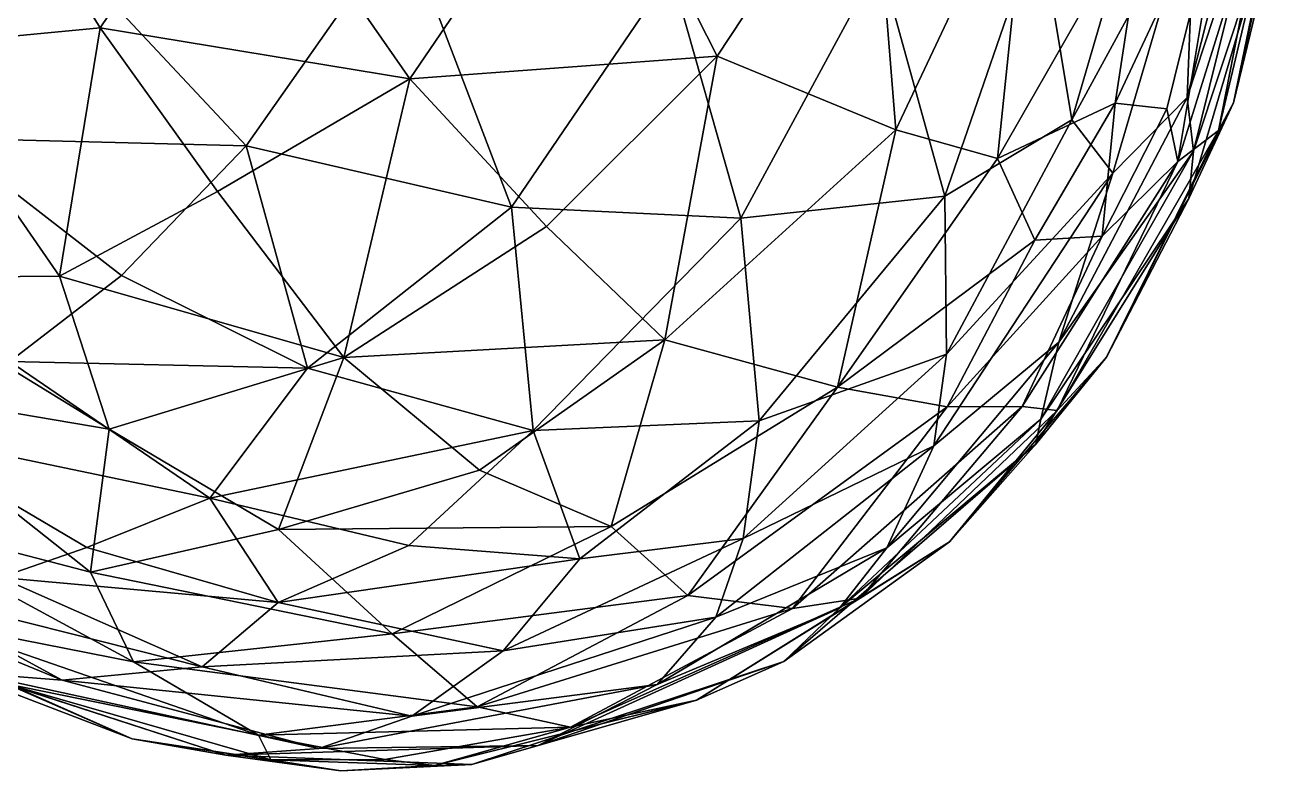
# Model space of a CAD drawing. Extents: x 373697 to 374058, y 6959904 to 6960301.
# Drawn here: x 373896.36 to 373918.44, y 6960055.61 to 6960068.63 of the extents above; entities that cross this region are included whole.
import ezdxf

# ---------------------------------------------------------------- set-up
doc = ezdxf.new("R2010")
doc.units = 0
doc.layers.add('Bht_Fk', color=7, linetype='CONTINUOUS')

msp = doc.modelspace()

# ---------------------------------------------------------------- linework, layer by layer
at = {"layer": 'Bht_Fk'}
for points in [[(373906.261, 6960072.379, 107.248), (373903.075, 6960067.69, 105.491), (373900.026, 6960072.072, 105.129)], [(373903.075, 6960067.69, 105.491), (373906.261, 6960072.379, 107.248), (373908.442, 6960068.087, 106.838)], [(373908.442, 6960068.087, 106.838), (373906.261, 6960072.379, 107.248), (373911.129, 6960072.161, 107.781)], [(373897.669, 6960068.584, 103.334), (373894.184, 6960068.25, 101.123), (373895.419, 6960072.202, 102.748)], [(373897.669, 6960068.584, 103.334), (373895.419, 6960072.202, 102.748), (373900.026, 6960072.072, 105.129)], [(373903.075, 6960067.69, 105.491), (373897.669, 6960068.584, 103.334), (373900.026, 6960072.072, 105.129)], [(373908.442, 6960068.087, 106.838), (373911.129, 6960072.161, 107.781), (373911.559, 6960066.802, 106.506)], [(373911.559, 6960066.802, 106.506), (373911.129, 6960072.161, 107.781), (373913.898, 6960071.761, 107.36)], [(373917.193, 6960066.789, 101.061), (373918.114, 6960071.476, 103.192), (373918.439, 6960072.046, 101.417)], [(373918.439, 6960072.046, 101.417), (373917.457, 6960067.273, 99.308), (373917.193, 6960066.789, 101.061)], [(373918.426, 6960071.26, 99.902), (373917.457, 6960067.273, 99.308), (373918.439, 6960072.046, 101.417)], [(373913.338, 6960066.3, 105.914), (373911.559, 6960066.802, 106.506), (373913.898, 6960071.761, 107.36)], [(373915.94, 6960070.85, 106.249), (373913.338, 6960066.3, 105.914), (373913.898, 6960071.761, 107.36)], [(373917.353, 6960071.455, 104.871), (373915.389, 6960067.268, 105.282), (373915.94, 6960070.85, 106.249)], [(373916.295, 6960067.167, 104.26), (373915.389, 6960067.268, 105.282), (373917.353, 6960071.455, 104.871)], [(373916.295, 6960067.167, 104.26), (373917.353, 6960071.455, 104.871), (373916.485, 6960066.25, 102.918)], [(373917.353, 6960071.455, 104.871), (373918.114, 6960071.476, 103.192), (373916.485, 6960066.25, 102.918)], [(373918.114, 6960071.476, 103.192), (373917.193, 6960066.789, 101.061), (373916.485, 6960066.25, 102.918)], [(373918.029, 6960071.563, 96.22), (373916.649, 6960067.367, 94.212), (373916.761, 6960066.427, 95.861)], [(373917.548, 6960070.914, 94.564), (373916.649, 6960067.367, 94.212), (373918.029, 6960071.563, 96.22)], [(373918.029, 6960071.563, 96.22), (373916.761, 6960066.427, 95.861), (373918.247, 6960070.919, 98.209)], [(373918.247, 6960070.919, 98.209), (373917.457, 6960067.273, 99.308), (373918.426, 6960071.26, 99.902)], [(373915.389, 6960067.268, 105.282), (373913.338, 6960066.3, 105.914), (373915.94, 6960070.85, 106.249)], [(373915.35, 6960066.046, 92.093), (373916.79, 6960070.934, 92.598), (373914.633, 6960066.973, 90.239)], [(373914.633, 6960066.973, 90.239), (373916.79, 6960070.934, 92.598), (373915.725, 6960070.699, 90.651)], [(373916.79, 6960070.934, 92.598), (373915.35, 6960066.046, 92.093), (373916.649, 6960067.367, 94.212)], [(373917.548, 6960070.914, 94.564), (373916.79, 6960070.934, 92.598), (373916.649, 6960067.367, 94.212)], [(373916.677, 6960065.6, 97.558), (373917.457, 6960067.273, 99.308), (373918.247, 6960070.919, 98.209)], [(373916.761, 6960066.427, 95.861), (373916.677, 6960065.6, 97.558), (373918.247, 6960070.919, 98.209)], [(373894.943, 6960066.655, 78.21), (373896.936, 6960070.024, 77.921), (373891.676, 6960070.526, 76.983)], [(373914.633, 6960066.973, 90.239), (373915.725, 6960070.699, 90.651), (373914.063, 6960070.423, 88.437)], [(373902.953, 6960070.419, 80.156), (373896.936, 6960070.024, 77.921), (373900.218, 6960066.521, 79.673)], [(373900.218, 6960066.521, 79.673), (373904.847, 6960065.45, 82.112), (373902.953, 6960070.419, 80.156)], [(373904.847, 6960065.45, 82.112), (373907.64, 6960069.55, 82.935), (373902.953, 6960070.419, 80.156)], [(373912.418, 6960065.639, 87.971), (373914.063, 6960070.423, 88.437), (373911.28, 6960069.743, 85.692)], [(373914.633, 6960066.973, 90.239), (373914.063, 6960070.423, 88.437), (373912.418, 6960065.639, 87.971)], [(373900.218, 6960066.521, 79.673), (373896.936, 6960070.024, 77.921), (373894.943, 6960066.655, 78.21)], [(373908.856, 6960065.257, 84.824), (373911.28, 6960069.743, 85.692), (373907.64, 6960069.55, 82.935)], [(373908.856, 6960065.257, 84.824), (373912.418, 6960065.639, 87.971), (373911.28, 6960069.743, 85.692)], [(373904.847, 6960065.45, 82.112), (373908.856, 6960065.257, 84.824), (373907.64, 6960069.55, 82.935)], [(373896.955, 6960064.244, 101.561), (373894.184, 6960068.25, 101.123), (373897.669, 6960068.584, 103.334)], [(373899.714, 6960065.724, 103.588), (373896.955, 6960064.244, 101.561), (373897.669, 6960068.584, 103.334)], [(373899.714, 6960065.724, 103.588), (373897.669, 6960068.584, 103.334), (373903.075, 6960067.69, 105.491)], [(373896.955, 6960064.244, 101.561), (373893.513, 6960064.215, 99.111), (373894.184, 6960068.25, 101.123)], [(373905.461, 6960065.111, 105.429), (373903.075, 6960067.69, 105.491), (373908.442, 6960068.087, 106.838)], [(373905.461, 6960065.111, 105.429), (373908.442, 6960068.087, 106.838), (373907.526, 6960063.133, 104.984)], [(373908.442, 6960068.087, 106.838), (373911.559, 6960066.802, 106.506), (373907.526, 6960063.133, 104.984)], [(373899.714, 6960065.724, 103.588), (373903.075, 6960067.69, 105.491), (373901.924, 6960062.825, 103.406)], [(373901.924, 6960062.825, 103.406), (373903.075, 6960067.69, 105.491), (373905.461, 6960065.111, 105.429)], [(373915.389, 6960067.268, 105.282), (373913.986, 6960064.875, 104.842), (373913.338, 6960066.3, 105.914)], [(373915.389, 6960067.268, 105.282), (373915.161, 6960064.941, 103.876), (373913.986, 6960064.875, 104.842)], [(373916.649, 6960067.367, 94.212), (373914.407, 6960063.093, 93.187), (373916.761, 6960066.427, 95.861)], [(373915.35, 6960066.046, 92.093), (373914.407, 6960063.093, 93.187), (373916.649, 6960067.367, 94.212)], [(373916.295, 6960067.167, 104.26), (373915.161, 6960064.941, 103.876), (373915.389, 6960067.268, 105.282)], [(373917.457, 6960067.273, 99.308), (373915.239, 6960062.829, 98.537), (373917.193, 6960066.789, 101.061)], [(373917.457, 6960067.273, 99.308), (373916.677, 6960065.6, 97.558), (373915.239, 6960062.829, 98.537)], [(373915.161, 6960064.941, 103.876), (373916.295, 6960067.167, 104.26), (373916.485, 6960066.25, 102.918)], [(373910.543, 6960062.306, 104.426), (373907.526, 6960063.133, 104.984), (373911.559, 6960066.802, 106.506)], [(373913.338, 6960066.3, 105.914), (373910.543, 6960062.306, 104.426), (373911.559, 6960066.802, 106.506)], [(373912.446, 6960062.88, 89.761), (373914.633, 6960066.973, 90.239), (373912.418, 6960065.639, 87.971)], [(373914.633, 6960066.973, 90.239), (373912.446, 6960062.88, 89.761), (373915.35, 6960066.046, 92.093)], [(373917.193, 6960066.789, 101.061), (373914.379, 6960061.899, 100.103), (373916.485, 6960066.25, 102.918)], [(373915.239, 6960062.829, 98.537), (373914.379, 6960061.899, 100.103), (373917.193, 6960066.789, 101.061)], [(373896.089, 6960062.757, 80.009), (373898.041, 6960064.254, 79.663), (373894.943, 6960066.655, 78.21)], [(373898.041, 6960064.254, 79.663), (373900.218, 6960066.521, 79.673), (373894.943, 6960066.655, 78.21)], [(373898.041, 6960064.254, 79.663), (373901.284, 6960062.638, 81.487), (373900.218, 6960066.521, 79.673)], [(373901.284, 6960062.638, 81.487), (373904.847, 6960065.45, 82.112), (373900.218, 6960066.521, 79.673)], [(373916.761, 6960066.427, 95.861), (373914.09, 6960061.746, 94.972), (373916.677, 6960065.6, 97.558)], [(373914.407, 6960063.093, 93.187), (373914.09, 6960061.746, 94.972), (373916.761, 6960066.427, 95.861)], [(373910.543, 6960062.306, 104.426), (373913.338, 6960066.3, 105.914), (373913.986, 6960064.875, 104.842)], [(373913.768, 6960061.967, 102.002), (373915.161, 6960064.941, 103.876), (373916.485, 6960066.25, 102.918)], [(373914.379, 6960061.899, 100.103), (373913.768, 6960061.967, 102.002), (373916.485, 6960066.25, 102.918)], [(373912.222, 6960061.283, 91.1), (373914.407, 6960063.093, 93.187), (373915.35, 6960066.046, 92.093)], [(373912.222, 6960061.283, 91.1), (373915.35, 6960066.046, 92.093), (373912.446, 6960062.88, 89.761)], [(373901.924, 6960062.825, 103.406), (373896.955, 6960064.244, 101.561), (373899.714, 6960065.724, 103.588)], [(373905.226, 6960061.549, 83.987), (373904.847, 6960065.45, 82.112), (373901.284, 6960062.638, 81.487)], [(373905.226, 6960061.549, 83.987), (373908.856, 6960065.257, 84.824), (373904.847, 6960065.45, 82.112)], [(373909.176, 6960061.718, 86.841), (373912.418, 6960065.639, 87.971), (373908.856, 6960065.257, 84.824)], [(373909.176, 6960061.718, 86.841), (373912.446, 6960062.88, 89.761), (373912.418, 6960065.639, 87.971)], [(373914.003, 6960061.308, 96.678), (373915.239, 6960062.829, 98.537), (373916.677, 6960065.6, 97.558)], [(373914.09, 6960061.746, 94.972), (373914.003, 6960061.308, 96.678), (373916.677, 6960065.6, 97.558)], [(373909.176, 6960061.718, 86.841), (373908.856, 6960065.257, 84.824), (373905.226, 6960061.549, 83.987)], [(373905.461, 6960065.111, 105.429), (373907.526, 6960063.133, 104.984), (373901.924, 6960062.825, 103.406)], [(373912.455, 6960061.965, 103.373), (373910.543, 6960062.306, 104.426), (373913.986, 6960064.875, 104.842)], [(373912.455, 6960061.965, 103.373), (373913.986, 6960064.875, 104.842), (373915.161, 6960064.941, 103.876)], [(373913.768, 6960061.967, 102.002), (373912.455, 6960061.965, 103.373), (373915.161, 6960064.941, 103.876)], [(373893.395, 6960062.323, 97.914), (373893.513, 6960064.215, 99.111), (373897.821, 6960061.571, 100.775)], [(373896.955, 6960064.244, 101.561), (373897.821, 6960061.571, 100.775), (373893.513, 6960064.215, 99.111)], [(373901.284, 6960062.638, 81.487), (373898.041, 6960064.254, 79.663), (373896.089, 6960062.757, 80.009)], [(373897.821, 6960061.571, 100.775), (373896.955, 6960064.244, 101.561), (373901.924, 6960062.825, 103.406)], [(373901.924, 6960062.825, 103.406), (373907.526, 6960063.133, 104.984), (373904.288, 6960060.854, 103.161)], [(373906.592, 6960059.871, 102.851), (373904.288, 6960060.854, 103.161), (373907.526, 6960063.133, 104.984)], [(373910.543, 6960062.306, 104.426), (373906.592, 6960059.871, 102.851), (373907.526, 6960063.133, 104.984)], [(373914.407, 6960063.093, 93.187), (373911.401, 6960059.498, 92.5), (373914.09, 6960061.746, 94.972)], [(373911.401, 6960059.498, 92.5), (373914.407, 6960063.093, 93.187), (373912.222, 6960061.283, 91.1)], [(373901.924, 6960062.825, 103.406), (373900.78, 6960059.821, 101.189), (373897.821, 6960061.571, 100.775)], [(373904.288, 6960060.854, 103.161), (373900.78, 6960059.821, 101.189), (373901.924, 6960062.825, 103.406)], [(373908.896, 6960059.666, 88.402), (373912.446, 6960062.88, 89.761), (373909.176, 6960061.718, 86.841)], [(373912.222, 6960061.283, 91.1), (373912.446, 6960062.88, 89.761), (373908.896, 6960059.666, 88.402)], [(373915.239, 6960062.829, 98.537), (373912.499, 6960059.603, 97.526), (373914.379, 6960061.899, 100.103)], [(373915.239, 6960062.829, 98.537), (373914.003, 6960061.308, 96.678), (373912.499, 6960059.603, 97.526)], [(373899.581, 6960060.367, 82.24), (373896.089, 6960062.757, 80.009), (373894, 6960061.532, 80.75)], [(373899.581, 6960060.367, 82.24), (373901.284, 6960062.638, 81.487), (373896.089, 6960062.757, 80.009)], [(373905.226, 6960061.549, 83.987), (373901.284, 6960062.638, 81.487), (373899.581, 6960060.367, 82.24)], [(373897.5, 6960059.075, 98.579), (373893.384, 6960060.147, 95.862), (373893.395, 6960062.323, 97.914)], [(373897.821, 6960061.571, 100.775), (373897.5, 6960059.075, 98.579), (373893.395, 6960062.323, 97.914)], [(373910.543, 6960062.306, 104.426), (373907.931, 6960058.668, 101.619), (373906.592, 6960059.871, 102.851)], [(373912.455, 6960061.965, 103.373), (373907.931, 6960058.668, 101.619), (373910.543, 6960062.306, 104.426)], [(373912.455, 6960061.965, 103.373), (373909.754, 6960058.441, 100.443), (373907.931, 6960058.668, 101.619)], [(373913.768, 6960061.967, 102.002), (373909.754, 6960058.441, 100.443), (373912.455, 6960061.965, 103.373)], [(373913.768, 6960061.967, 102.002), (373910.939, 6960058.621, 99.044), (373909.754, 6960058.441, 100.443)], [(373914.379, 6960061.899, 100.103), (373910.939, 6960058.621, 99.044), (373913.768, 6960061.967, 102.002)], [(373906.04, 6960059.307, 86.262), (373909.176, 6960061.718, 86.841), (373905.226, 6960061.549, 83.987)], [(373906.04, 6960059.307, 86.262), (373908.896, 6960059.666, 88.402), (373909.176, 6960061.718, 86.841)], [(373914.09, 6960061.746, 94.972), (373910.579, 6960058.446, 93.81), (373914.003, 6960061.308, 96.678)], [(373911.401, 6960059.498, 92.5), (373910.579, 6960058.446, 93.81), (373914.09, 6960061.746, 94.972)], [(373912.499, 6960059.603, 97.526), (373910.939, 6960058.621, 99.044), (373914.379, 6960061.899, 100.103)], [(373895.927, 6960058.98, 83.251), (373897.434, 6960059.507, 82.558), (373894, 6960061.532, 80.75)], [(373897.434, 6960059.507, 82.558), (373899.581, 6960060.367, 82.24), (373894, 6960061.532, 80.75)], [(373900.78, 6960059.821, 101.189), (373897.5, 6960059.075, 98.579), (373897.821, 6960061.571, 100.775)], [(373903.057, 6960059.539, 84.207), (373905.226, 6960061.549, 83.987), (373899.581, 6960060.367, 82.24)], [(373903.057, 6960059.539, 84.207), (373906.04, 6960059.307, 86.262), (373905.226, 6960061.549, 83.987)], [(373908.415, 6960058.287, 89.908), (373912.222, 6960061.283, 91.1), (373908.896, 6960059.666, 88.402)], [(373908.415, 6960058.287, 89.908), (373911.401, 6960059.498, 92.5), (373912.222, 6960061.283, 91.1)], [(373909.605, 6960057.518, 95.272), (373912.499, 6960059.603, 97.526), (373914.003, 6960061.308, 96.678)], [(373909.605, 6960057.518, 95.272), (373914.003, 6960061.308, 96.678), (373910.579, 6960058.446, 93.81)], [(373900.78, 6960059.821, 101.189), (373904.288, 6960060.854, 103.161), (373906.592, 6960059.871, 102.851)], [(373900.772, 6960058.548, 84.265), (373899.581, 6960060.367, 82.24), (373897.434, 6960059.507, 82.558)], [(373900.772, 6960058.548, 84.265), (373903.057, 6960059.539, 84.207), (373899.581, 6960060.367, 82.24)], [(373893.384, 6960060.147, 95.862), (373897.5, 6960059.075, 98.579), (373898.248, 6960057.512, 97.123)], [(373894.728, 6960058.204, 94.459), (373893.384, 6960060.147, 95.862), (373898.248, 6960057.512, 97.123)], [(373897.5, 6960059.075, 98.579), (373900.78, 6960059.821, 101.189), (373902.768, 6960057.998, 100.324)], [(373902.768, 6960057.998, 100.324), (373900.78, 6960059.821, 101.189), (373906.592, 6960059.871, 102.851)], [(373907.931, 6960058.668, 101.619), (373902.768, 6960057.998, 100.324), (373906.592, 6960059.871, 102.851)], [(373900.772, 6960058.548, 84.265), (373897.434, 6960059.507, 82.558), (373895.927, 6960058.98, 83.251)], [(373906.04, 6960059.307, 86.262), (373903.057, 6960059.539, 84.207), (373900.772, 6960058.548, 84.265)], [(373904.702, 6960057.701, 87.209), (373908.415, 6960058.287, 89.908), (373908.896, 6960059.666, 88.402)], [(373908.896, 6960059.666, 88.402), (373906.04, 6960059.307, 86.262), (373904.702, 6960057.701, 87.209)], [(373907.395, 6960057.113, 91.152), (373910.579, 6960058.446, 93.81), (373911.401, 6960059.498, 92.5)], [(373911.401, 6960059.498, 92.5), (373908.415, 6960058.287, 89.908), (373907.395, 6960057.113, 91.152)], [(373908.079, 6960056.84, 96.534), (373910.939, 6960058.621, 99.044), (373912.499, 6960059.603, 97.526)], [(373909.605, 6960057.518, 95.272), (373908.079, 6960056.84, 96.534), (373912.499, 6960059.603, 97.526)], [(373904.702, 6960057.701, 87.209), (373906.04, 6960059.307, 86.262), (373900.772, 6960058.548, 84.265)], [(373895.435, 6960057.313, 87.795), (373897.002, 6960057.19, 86.543), (373892.475, 6960059.052, 85.64)], [(373894.094, 6960058.772, 84.366), (373892.475, 6960059.052, 85.64), (373897.002, 6960057.19, 86.543)], [(373898.248, 6960057.512, 97.123), (373897.5, 6960059.075, 98.579), (373902.768, 6960057.998, 100.324)], [(373895.927, 6960058.98, 83.251), (373894.094, 6960058.772, 84.366), (373899.447, 6960057.423, 85.606)], [(373900.772, 6960058.548, 84.265), (373895.927, 6960058.98, 83.251), (373899.447, 6960057.423, 85.606)], [(373897.002, 6960057.19, 86.543), (373899.447, 6960057.423, 85.606), (373894.094, 6960058.772, 84.366)], [(373902.768, 6960057.998, 100.324), (373907.931, 6960058.668, 101.619), (373904.252, 6960056.722, 98.787)], [(373904.252, 6960056.722, 98.787), (373907.931, 6960058.668, 101.619), (373909.754, 6960058.441, 100.443)], [(373910.939, 6960058.621, 99.044), (373905.879, 6960056.369, 97.562), (373909.754, 6960058.441, 100.443)], [(373905.879, 6960056.369, 97.562), (373910.939, 6960058.621, 99.044), (373908.079, 6960056.84, 96.534)], [(373892.802, 6960058.568, 90.603), (373898.225, 6960056.163, 92.048), (373894.017, 6960057.775, 89.213)], [(373898.225, 6960056.163, 92.048), (373892.802, 6960058.568, 90.603), (373896.03, 6960057.124, 93.12)], [(373904.702, 6960057.701, 87.209), (373900.772, 6960058.548, 84.265), (373899.447, 6960057.423, 85.606)], [(373904.252, 6960056.722, 98.787), (373909.754, 6960058.441, 100.443), (373905.879, 6960056.369, 97.562)], [(373910.579, 6960058.446, 93.81), (373905.316, 6960056.046, 92.364), (373909.605, 6960057.518, 95.272)], [(373910.579, 6960058.446, 93.81), (373907.395, 6960057.113, 91.152), (373905.316, 6960056.046, 92.364)], [(373894.728, 6960058.204, 94.459), (373900.43, 6960056.228, 96.021), (373896.03, 6960057.124, 93.12)], [(373894.728, 6960058.204, 94.459), (373898.248, 6960057.512, 97.123), (373900.43, 6960056.228, 96.021)], [(373907.395, 6960057.113, 91.152), (373908.415, 6960058.287, 89.908), (373903.109, 6960056.558, 88.381)], [(373908.415, 6960058.287, 89.908), (373904.702, 6960057.701, 87.209), (373903.109, 6960056.558, 88.381)], [(373904.252, 6960056.722, 98.787), (373898.248, 6960057.512, 97.123), (373902.768, 6960057.998, 100.324)], [(373894.017, 6960057.775, 89.213), (373899.862, 6960055.881, 90.825), (373895.435, 6960057.313, 87.795)], [(373898.225, 6960056.163, 92.048), (373899.862, 6960055.881, 90.825), (373894.017, 6960057.775, 89.213)], [(373900.43, 6960056.228, 96.021), (373898.248, 6960057.512, 97.123), (373904.252, 6960056.722, 98.787)], [(373903.109, 6960056.558, 88.381), (373904.702, 6960057.701, 87.209), (373899.447, 6960057.423, 85.606)], [(373909.605, 6960057.518, 95.272), (373904.157, 6960055.719, 93.712), (373908.079, 6960056.84, 96.534)], [(373909.605, 6960057.518, 95.272), (373905.316, 6960056.046, 92.364), (373904.157, 6960055.719, 93.712)], [(373895.435, 6960057.313, 87.795), (373901.483, 6960055.994, 89.602), (373897.002, 6960057.19, 86.543)], [(373899.862, 6960055.881, 90.825), (373901.483, 6960055.994, 89.602), (373895.435, 6960057.313, 87.795)], [(373903.109, 6960056.558, 88.381), (373899.447, 6960057.423, 85.606), (373897.002, 6960057.19, 86.543)], [(373896.03, 6960057.124, 93.12), (373900.649, 6960055.797, 94.398), (373898.225, 6960056.163, 92.048)], [(373900.43, 6960056.228, 96.021), (373900.649, 6960055.797, 94.398), (373896.03, 6960057.124, 93.12)], [(373901.483, 6960055.994, 89.602), (373903.109, 6960056.558, 88.381), (373897.002, 6960057.19, 86.543)], [(373901.483, 6960055.994, 89.602), (373907.395, 6960057.113, 91.152), (373903.109, 6960056.558, 88.381)], [(373905.316, 6960056.046, 92.364), (373907.395, 6960057.113, 91.152), (373901.483, 6960055.994, 89.602)], [(373908.079, 6960056.84, 96.534), (373903.505, 6960055.702, 95.214), (373905.879, 6960056.369, 97.562)], [(373904.157, 6960055.719, 93.712), (373903.505, 6960055.702, 95.214), (373908.079, 6960056.84, 96.534)], [(373905.879, 6960056.369, 97.562), (373900.43, 6960056.228, 96.021), (373904.252, 6960056.722, 98.787)], [(373898.225, 6960056.163, 92.048), (373901.868, 6960055.608, 93.453), (373899.862, 6960055.881, 90.825)], [(373900.649, 6960055.797, 94.398), (373901.868, 6960055.608, 93.453), (373898.225, 6960056.163, 92.048)], [(373902.635, 6960055.806, 95.829), (373900.43, 6960056.228, 96.021), (373905.879, 6960056.369, 97.562)], [(373902.635, 6960055.806, 95.829), (373900.649, 6960055.797, 94.398), (373900.43, 6960056.228, 96.021)], [(373903.505, 6960055.702, 95.214), (373902.635, 6960055.806, 95.829), (373905.879, 6960056.369, 97.562)], [(373899.862, 6960055.881, 90.825), (373905.316, 6960056.046, 92.364), (373901.483, 6960055.994, 89.602)], [(373904.157, 6960055.719, 93.712), (373905.316, 6960056.046, 92.364), (373899.862, 6960055.881, 90.825)], [(373901.868, 6960055.608, 93.453), (373904.157, 6960055.719, 93.712), (373899.862, 6960055.881, 90.825)], [(373903.505, 6960055.702, 95.214), (373900.649, 6960055.797, 94.398), (373902.635, 6960055.806, 95.829)], [(373903.505, 6960055.702, 95.214), (373901.868, 6960055.608, 93.453), (373900.649, 6960055.797, 94.398)], [(373904.157, 6960055.719, 93.712), (373901.868, 6960055.608, 93.453), (373903.505, 6960055.702, 95.214)]]:
    msp.add_3dface(points, dxfattribs=at)

doc.saveas('drawing.dxf')
